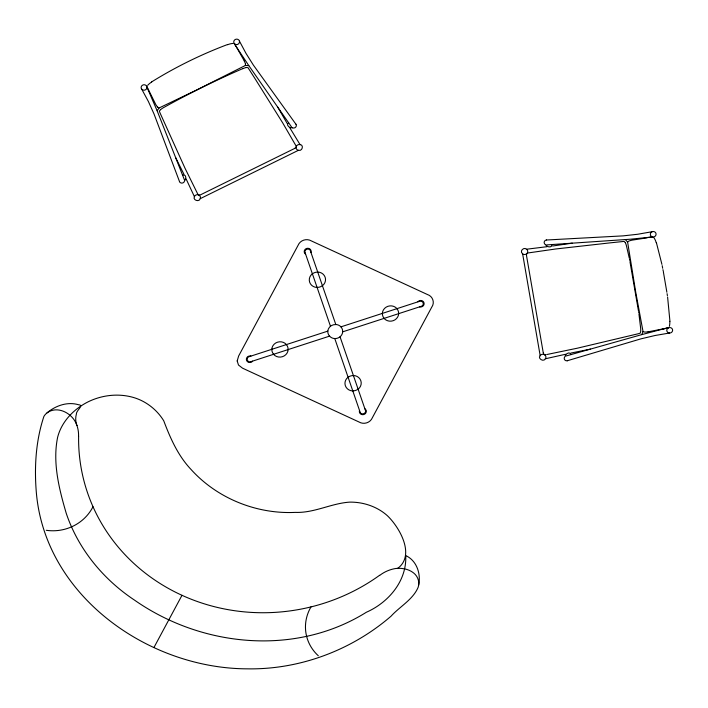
<?xml version="1.0" encoding="UTF-8"?>
<svg xmlns="http://www.w3.org/2000/svg" width="708" height="708" viewBox="0 0 708 708"><rect width="100%" height="100%" fill="white"/><g stroke="black" fill="none" stroke-linecap="round" stroke-linejoin="round"><path stroke-width="1.06" d="M669.936 321.317L667.6 297.033M526.478 255.411L543.284 352.956M76.907 425.499C75.606 421.906 75.269 417.897 76.367 414.207C75.995 410.551 84.712 405.003 78.42 404.711C67.048 401.356 54.746 405.95 46.179 413.605C45.303 414.437 44.533 415.384 43.905 416.419C35.931 440.252 34.258 466.227 36.232 491.21C44.268 595.216 147.76 668.52 247.198 668.839C299.484 669.795 351.495 650.333 391.011 616.226C399.639 606.668 413.065 599.534 418.171 587.233C419.888 582.109 417.879 576.206 413.605 572.958C410.313 570.285 406.126 568.878 401.932 568.489C400.153 567.958 394.223 569.205 398.445 567.834C415.357 554.099 398.878 526.557 387.258 515.601C377.081 506.53 363.346 501.963 349.796 502.122C331.353 503.282 314.255 513.123 295.316 512.388C256.57 514.265 217.126 498.379 191.089 469.51C178.053 455.775 170.309 438.217 163.752 420.817C156.857 409.543 145.715 400.905 132.962 397.338C117.997 393.117 101.527 395.108 87.677 402.055C73.605 409.242 61.596 421.667 57.631 437.261C52.419 462.554 59.1 488.998 66.225 513.265C78.163 548.957 103.253 579.392 134.449 600.074C201.568 647.112 295.413 656.564 366.363 612.252C388.462 602.561 406.95 580.905 405.728 555.78M418.649 585.144C421.101 573.896 416.755 560.55 405.728 555.576M648.103 331.813A21.541 20.231 -10.2 0 1 644.607 332.079L643.023 331.512L635.757 292.315L627.615 242.083L628.624 241.18A19.727 18.523 -10.2 0 1 632.306 240.101L647.068 237.844M198.284 194.806A3.133 2.938 -10.2 0 0 194.417 196.665C192.39 199.948 199.205 202.585 200.231 198.665L298.387 150.326C302.626 151.574 303.918 144.547 300.077 144.636L289.855 127.865M565.913 356.027L641.767 334.619L643.023 331.512M359.505 410.525L359.522 410.481A3.478 3.266 -10.2 0 0 361.416 414.428A3.478 3.266 -10.2 0 0 365.806 413.003A3.478 3.266 -10.2 0 0 364.912 408.755L364.832 408.658M154.008 647.404L181.991 595.304M157.645 107.12L159.061 107.979L196.523 90.058L245.313 65.499L245.481 64.216M544.328 354.593A3.133 2.938 -10.2 0 0 540.151 355.681C537.363 358.159 543.443 362.558 545.39 358.77L565.639 354.248M184.416 179.823L157.141 110.784L159.061 107.979M179.434 181.655A2.708 2.549 -10.2 0 0 184.558 181.018C187.054 178.053 185.523 173.717 182.576 175.195M245.322 65.499L248.818 65.64L291.59 127.051M160.574 109.625L159.309 111.165L160.362 113.669L185.018 168.238L197.957 194.47M47.002 412.897C57.729 404.994 73.19 413.693 76.827 425.287M294.767 148.397L200.691 194.727A5.053 4.744 -10.2 0 1 198.647 194.992M151.618 81.916C175.557 67.039 201.134 54.463 227.516 44.542M288.722 122.918C285.51 124.201 289.218 128.573 292.554 127.767M242.773 68.623C215.639 80.331 189.036 93.465 163.194 107.811A29.922 28.108 -10.2 0 0 160.566 109.616M249.083 356.699L327.857 331.105M419.782 301.236L340.911 326.866A7.452 7 -10.2 0 1 341.875 334.61A7.452 7 -10.2 0 1 334.68 338.557A7.319 6.876 -10.2 0 1 329.583 336.123L250.712 361.726M419.49 306.883L419.579 306.856A3.478 3.266 -10.2 0 0 423.818 304.989A3.478 3.266 -10.2 0 0 422.402 300.882A3.478 3.266 -10.2 0 0 417.879 301.812M342.637 331.857L421.41 306.263M567.32 360.735L640.864 338.866L655.086 335.495L669.511 333.017A2.903 2.726 -10.2 0 1 668.237 327.928A3.089 2.894 -10.2 0 1 669.237 327.6A2.92 2.744 -10.2 0 1 672.618 330.096A2.92 2.744 -10.2 0 1 669.503 333.034M641.767 334.619L667.432 327.875M310.962 606.915L310.989 606.915A43.427 40.79 -10.2 0 0 306.113 634.067L306.732 636.793A43.427 40.79 -10.2 0 0 318.317 655.776M663.352 328.822L648.112 331.848M662.945 329.131L668.476 327.654M667.219 328.167L668.29 327.928M652.652 236.976A2.92 2.744 -10.2 0 0 656.059 233.897A2.92 2.744 -10.2 0 0 652.05 231.728L637.643 234.268L623.12 235.87L546.523 240.003M571.064 353.018L590.516 349.115M246.269 67.543L247.986 67.649L254.455 77.756L282.704 122.9L296.148 146.105M546.939 354.504L577.303 348.203L638.103 333.787L640.191 333.194L640.696 331.388A29.922 28.108 -10.2 0 0 640.66 328.353L638.952 314.051M527.602 253.021L555.692 248.986L610.765 242.791L624.155 241.393L625.288 242.605M545.957 354.69L545.151 354.832M652.882 237.153L652.174 237.251M552.629 246.012L572.259 243.145M652.342 236.985L647.457 237.587M540.169 355.673L522.637 253.898C519.053 251.021 524.124 246.667 526.522 249.225L547.107 246.685M335.751 324.503L335.831 324.503A7.319 6.876 -10.2 0 1 340.911 326.839M546.771 244.906L630.297 239.224L652.617 236.95A2.903 2.726 -10.2 0 1 652.068 231.773M334.742 338.459L360.115 412.18M198.612 194.93L198.638 194.93A3.115 2.929 -10.2 0 1 200.222 198.665M250.862 356.097L250.906 356.106A3.478 3.266 -10.2 0 0 246.676 357.983A3.478 3.266 -10.2 0 0 248.092 362.089A3.478 3.266 -10.2 0 0 252.614 361.151M305.626 254.216L305.591 254.199A3.478 3.266 -10.2 0 1 304.688 249.959A3.478 3.266 -10.2 0 1 309.077 248.535A3.478 3.266 -10.2 0 1 310.998 252.446L310.998 252.579M544.364 354.62L544.337 354.602A3.018 2.832 -10.2 0 1 544.611 354.761M329.539 336.061L329.592 336.114A7.452 7 -10.2 0 1 327.813 331.123A7.452 7 -10.2 0 1 335.822 324.547M625.385 239.57L627.615 242.074M545.576 244.641C546.744 247.101 552.001 248.251 552.045 244.632M295.953 124.272L253.367 65.092L245.995 53.374L239.481 41.188A2.92 2.744 -10.2 0 0 235.658 39.321A2.92 2.744 -10.2 0 0 234.056 43.17A3.089 2.894 -10.2 0 0 234.684 43.949A2.903 2.726 -10.2 0 0 239.454 41.188M248.818 65.64L234.339 43.834M234.693 43.949L244.242 60.817M146.653 86.217A2.92 2.744 -10.2 0 0 142.45 85.225A2.92 2.744 -10.2 0 0 141.795 89.297L148.37 101.456L154.034 114.006L179.522 181.611M277.748 107.12L287.103 123.369M146.636 86.226A3.089 2.894 -10.2 0 1 146.945 87.155L157.141 110.784M147.052 86.819L155.707 104.412A21.541 20.231 -10.2 0 0 157.618 107.147M175.549 157.45L183.903 174.195M186.124 178.956L194.417 196.665M656.387 242.623L661.918 264.367M365.478 410.543L340.026 336.743M310.378 250.782L335.804 324.503M305.015 252.429L330.468 326.229M571.002 354.602C569.825 351.062 565.311 353.823 564.904 356.62A2.708 2.549 -10.2 0 0 567.338 360.815M662.175 265.642L662.697 268.288M629.297 258.225L626.465 245.835A26.913 25.276 -10.2 0 0 625.323 242.587M629.509 259.332L629.731 260.456M662.954 269.651L663.219 271.04M629.952 261.615L638.501 311.139M663.352 271.748L666.874 292.245M638.687 312.325L638.775 312.909M667.086 293.652L667.405 295.696M298.387 150.326A3.124 2.938 -10.2 0 1 296.183 146.733A3.124 2.938 -10.2 0 1 300.068 144.627M296.041 124.227A2.708 2.549 -10.2 0 1 292.519 127.847M146.954 87.164A2.903 2.726 -10.2 0 1 141.83 89.27M147.627 85.367A19.089 17.93 -10.2 0 1 151.689 82.022M227.595 44.719A17.302 16.249 -10.2 0 1 233.153 43.418M296.218 146.919A4.965 4.664 -10.2 0 1 294.732 148.344M244.189 60.835A19.727 18.523 -10.2 0 1 245.543 64.198M198.346 194.824A3.018 2.832 -10.2 0 1 198.638 194.93M242.791 68.649A26.913 25.276 -10.2 0 1 246.26 67.508M526.522 249.225A3.133 2.938 -10.2 0 1 527.044 253.376A3.133 2.938 -10.2 0 1 522.619 253.906M545.523 244.703A2.708 2.549 -10.2 0 1 546.514 239.915M544.664 354.796A3.133 2.938 -10.2 0 1 545.399 358.779M669.803 321.326A19.089 17.93 -10.2 0 1 669.37 326.353M653.953 237.773A17.302 16.249 -10.2 0 1 656.183 242.676M526.548 255.411A4.965 4.664 -10.2 0 1 526.876 253.455M544.284 354.637A5.053 4.744 -10.2 0 1 543.337 352.938M382.338 313.361A8.231 7.726 -10.2 0 1 388.019 306.281A8.231 7.726 -10.2 0 1 396.949 308.617M396.861 308.688A7.514 7.053 -10.2 0 1 398.586 313.679M398.692 313.679A8.231 7.726 -10.2 0 1 393.011 320.759A8.231 7.726 -10.2 0 1 384.081 318.432M384.17 318.361A7.514 7.053 -10.2 0 1 382.453 313.37M365.664 410.498A3.027 2.841 -10.2 0 1 359.912 412.26M419.747 301.068A3.027 2.841 -10.2 0 1 421.49 306.449M352.743 390.931A8.231 7.726 -10.2 0 1 345.354 385.727A8.231 7.726 -10.2 0 1 348.026 377.249M348.097 377.329A7.514 7.053 -10.2 0 1 353.434 375.603M353.434 375.497A8.231 7.726 -10.2 0 1 360.823 380.7A8.231 7.726 -10.2 0 1 358.151 389.17M358.08 389.09A7.514 7.053 -10.2 0 1 352.743 390.825M317.06 287.466A8.231 7.726 -10.2 0 1 309.67 282.271A8.231 7.726 -10.2 0 1 312.343 273.792M312.414 273.872A7.514 7.053 -10.2 0 1 317.742 272.146M317.75 272.04A8.231 7.726 -10.2 0 1 325.14 277.235A8.231 7.726 -10.2 0 1 322.467 285.713M322.397 285.634A7.514 7.053 -10.2 0 1 317.06 287.359M250.747 361.903A3.027 2.841 -10.2 0 1 249.004 356.513M271.792 349.283A8.231 7.726 -10.2 0 1 277.474 342.203A8.231 7.726 -10.2 0 1 286.404 344.539M286.324 344.601A7.514 7.053 -10.2 0 1 288.041 349.602M288.156 349.602A8.231 7.726 -10.2 0 1 282.474 356.682A8.231 7.726 -10.2 0 1 273.545 354.345M273.633 354.283A7.514 7.053 -10.2 0 1 271.907 349.292M304.829 252.464A3.027 2.841 -10.2 0 1 310.582 250.703M379.692 575.409A33.648 31.603 -10.2 0 1 396.445 568.382M379.585 575.294A188.886 177.381 -10.2 0 1 181.213 594.95A188.886 177.381 -10.2 0 1 78.615 436.278M76.951 425.49A34.25 32.161 -10.2 0 1 78.57 436.278M92.996 506.716A43.427 40.79 -10.2 0 1 72.366 526.495L69.632 527.655A43.427 40.79 -10.2 0 1 46.294 530.301M237.189 360.956L238.49 365.027L242.561 368.187L358.965 421.968C363.77 424.88 370.328 422.853 372.435 417.587L431.756 307.13C435.066 302.59 432.721 296.139 427.411 294.519L311.529 240.994C306.723 238.083 300.165 240.109 298.05 245.375L238.64 356L237.189 360.956"/></g></svg>
